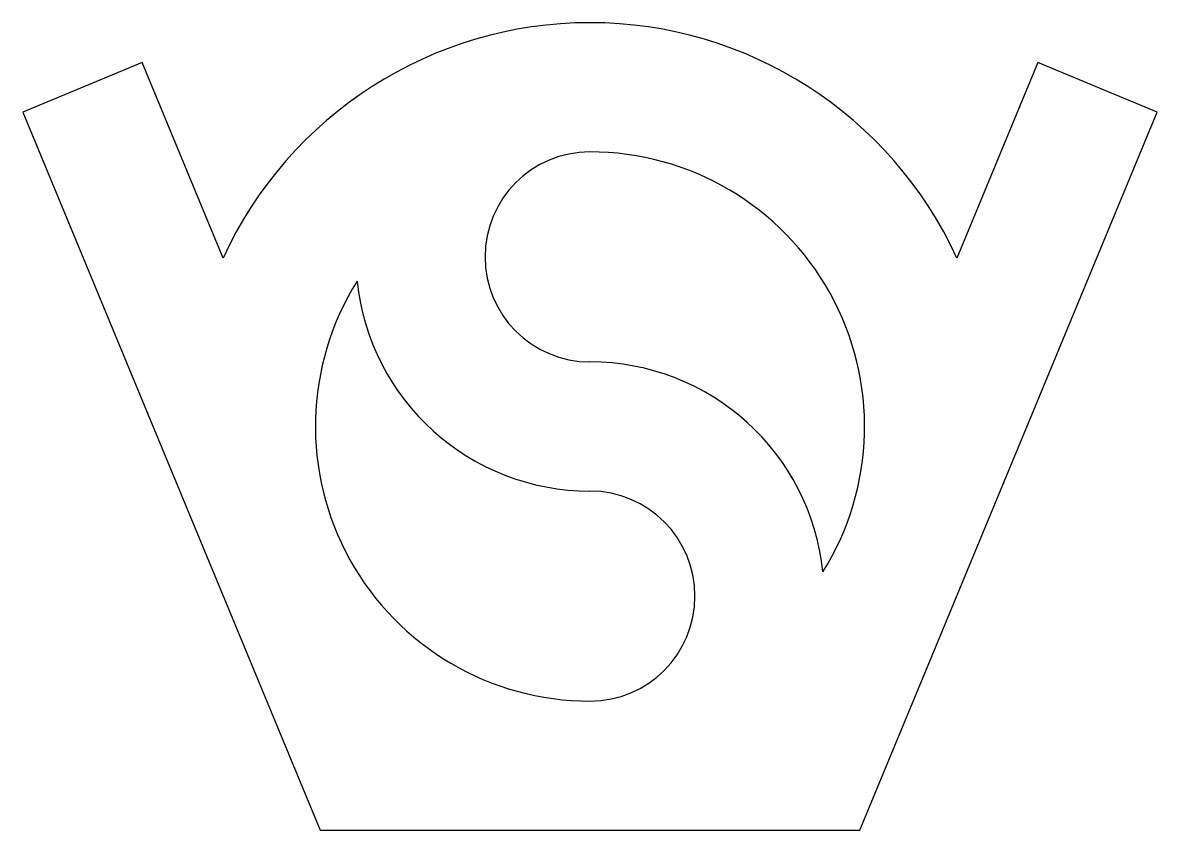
# Model space of a CAD drawing. Extents: x -22 to 22, y -15.6 to 15.6.
import ezdxf

# ---------------------------------------------------------------- set-up
doc = ezdxf.new("R2010")
doc.units = 0
doc.layers.add('MODELSKETCH_VISIBLE', color=7, linetype='CONTINUOUS')

msp = doc.modelspace()

# ---------------------------------------------------------------- linework, layer by layer
at = {"layer": 'MODELSKETCH_VISIBLE'}
for p, q in [((-17.335, 14.083), (-21.955, 12.17)), ((-17.335, 14.083), (-21.955, 12.17)), ((-14.202, 6.518), (-17.335, 14.083)), ((-14.202, 6.518), (-17.335, 14.083)), ((17.335, 14.083), (14.202, 6.518)), ((17.335, 14.083), (14.202, 6.518)), ((21.955, 12.17), (17.335, 14.083)), ((21.955, 12.17), (17.335, 14.083)), ((-21.955, 12.17), (-10.441, -15.626)), ((-21.955, 12.17), (-10.441, -15.626)), ((10.441, -15.626), (21.955, 12.17)), ((10.441, -15.626), (21.955, 12.17)), ((-10.441, -15.626), (10.441, -15.626)), ((-10.441, -15.626), (10.441, -15.626))]:
    msp.add_line(p, q, dxfattribs=at)
for centre, radius, start, end in [((0, 0), 15.626, 24.6541, 155.3459), ((0, 0), 15.626, 24.6541, 155.3459), ((0, 6.563), 4.063, 90, 270), ((0, 0), 10.626, 328.0301, 90), ((0, 0), 10.626, 148.0301, 270), ((0, 6.563), 9.063, 185.9328, 270), ((0, -6.563), 9.063, 5.9328, 90), ((0, -6.563), 4.063, 270, 90)]:
    msp.add_arc(centre, radius, start, end, dxfattribs=at)

doc.saveas('drawing.dxf')
